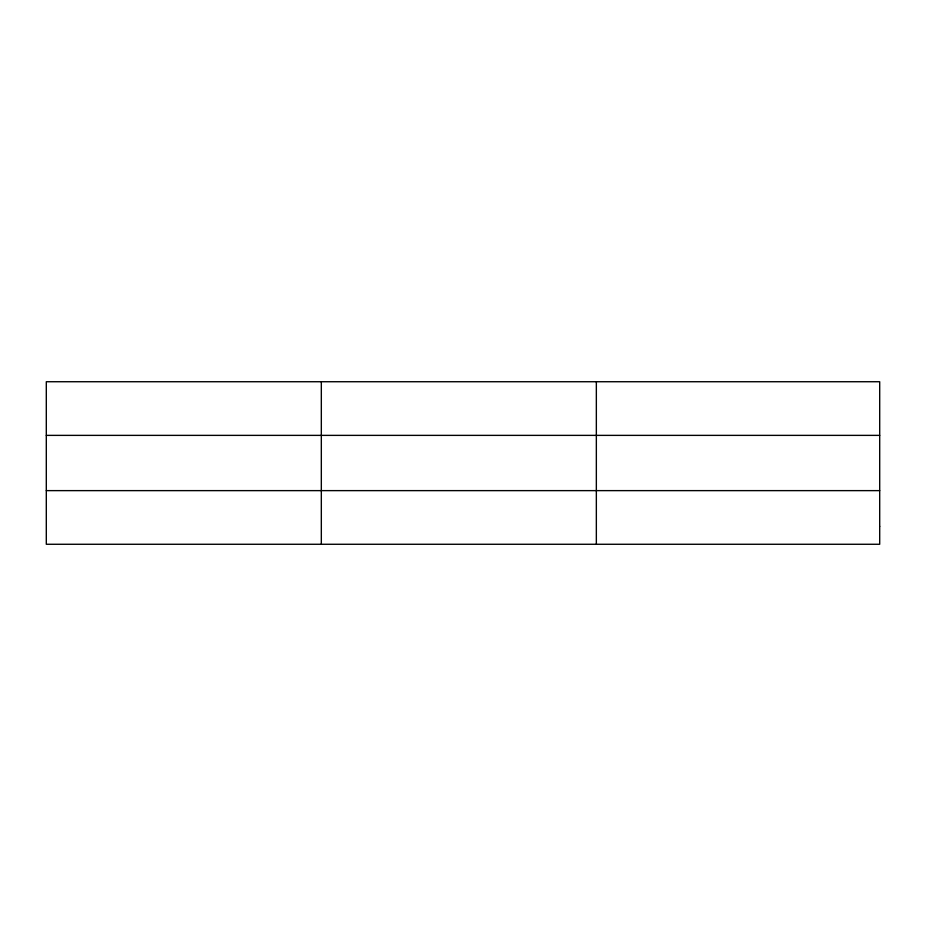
<?xml version="1.0" encoding="UTF-8"?>
<svg xmlns="http://www.w3.org/2000/svg" width="926" height="926" viewBox="0 0 926 926"><rect width="100%" height="100%" fill="white"/><g stroke="black" fill="none" stroke-linecap="round" stroke-linejoin="round"><path stroke-width="1.39" d="M321.322 381.732L321.322 544.268M596.344 381.732L596.344 544.268M46.3 435.37L879.7 435.37M46.3 490.63L879.7 490.63M879.7 526.385L879.7 544.268L46.3 544.268L46.3 381.732L879.7 381.732L879.7 526.385"/></g></svg>
